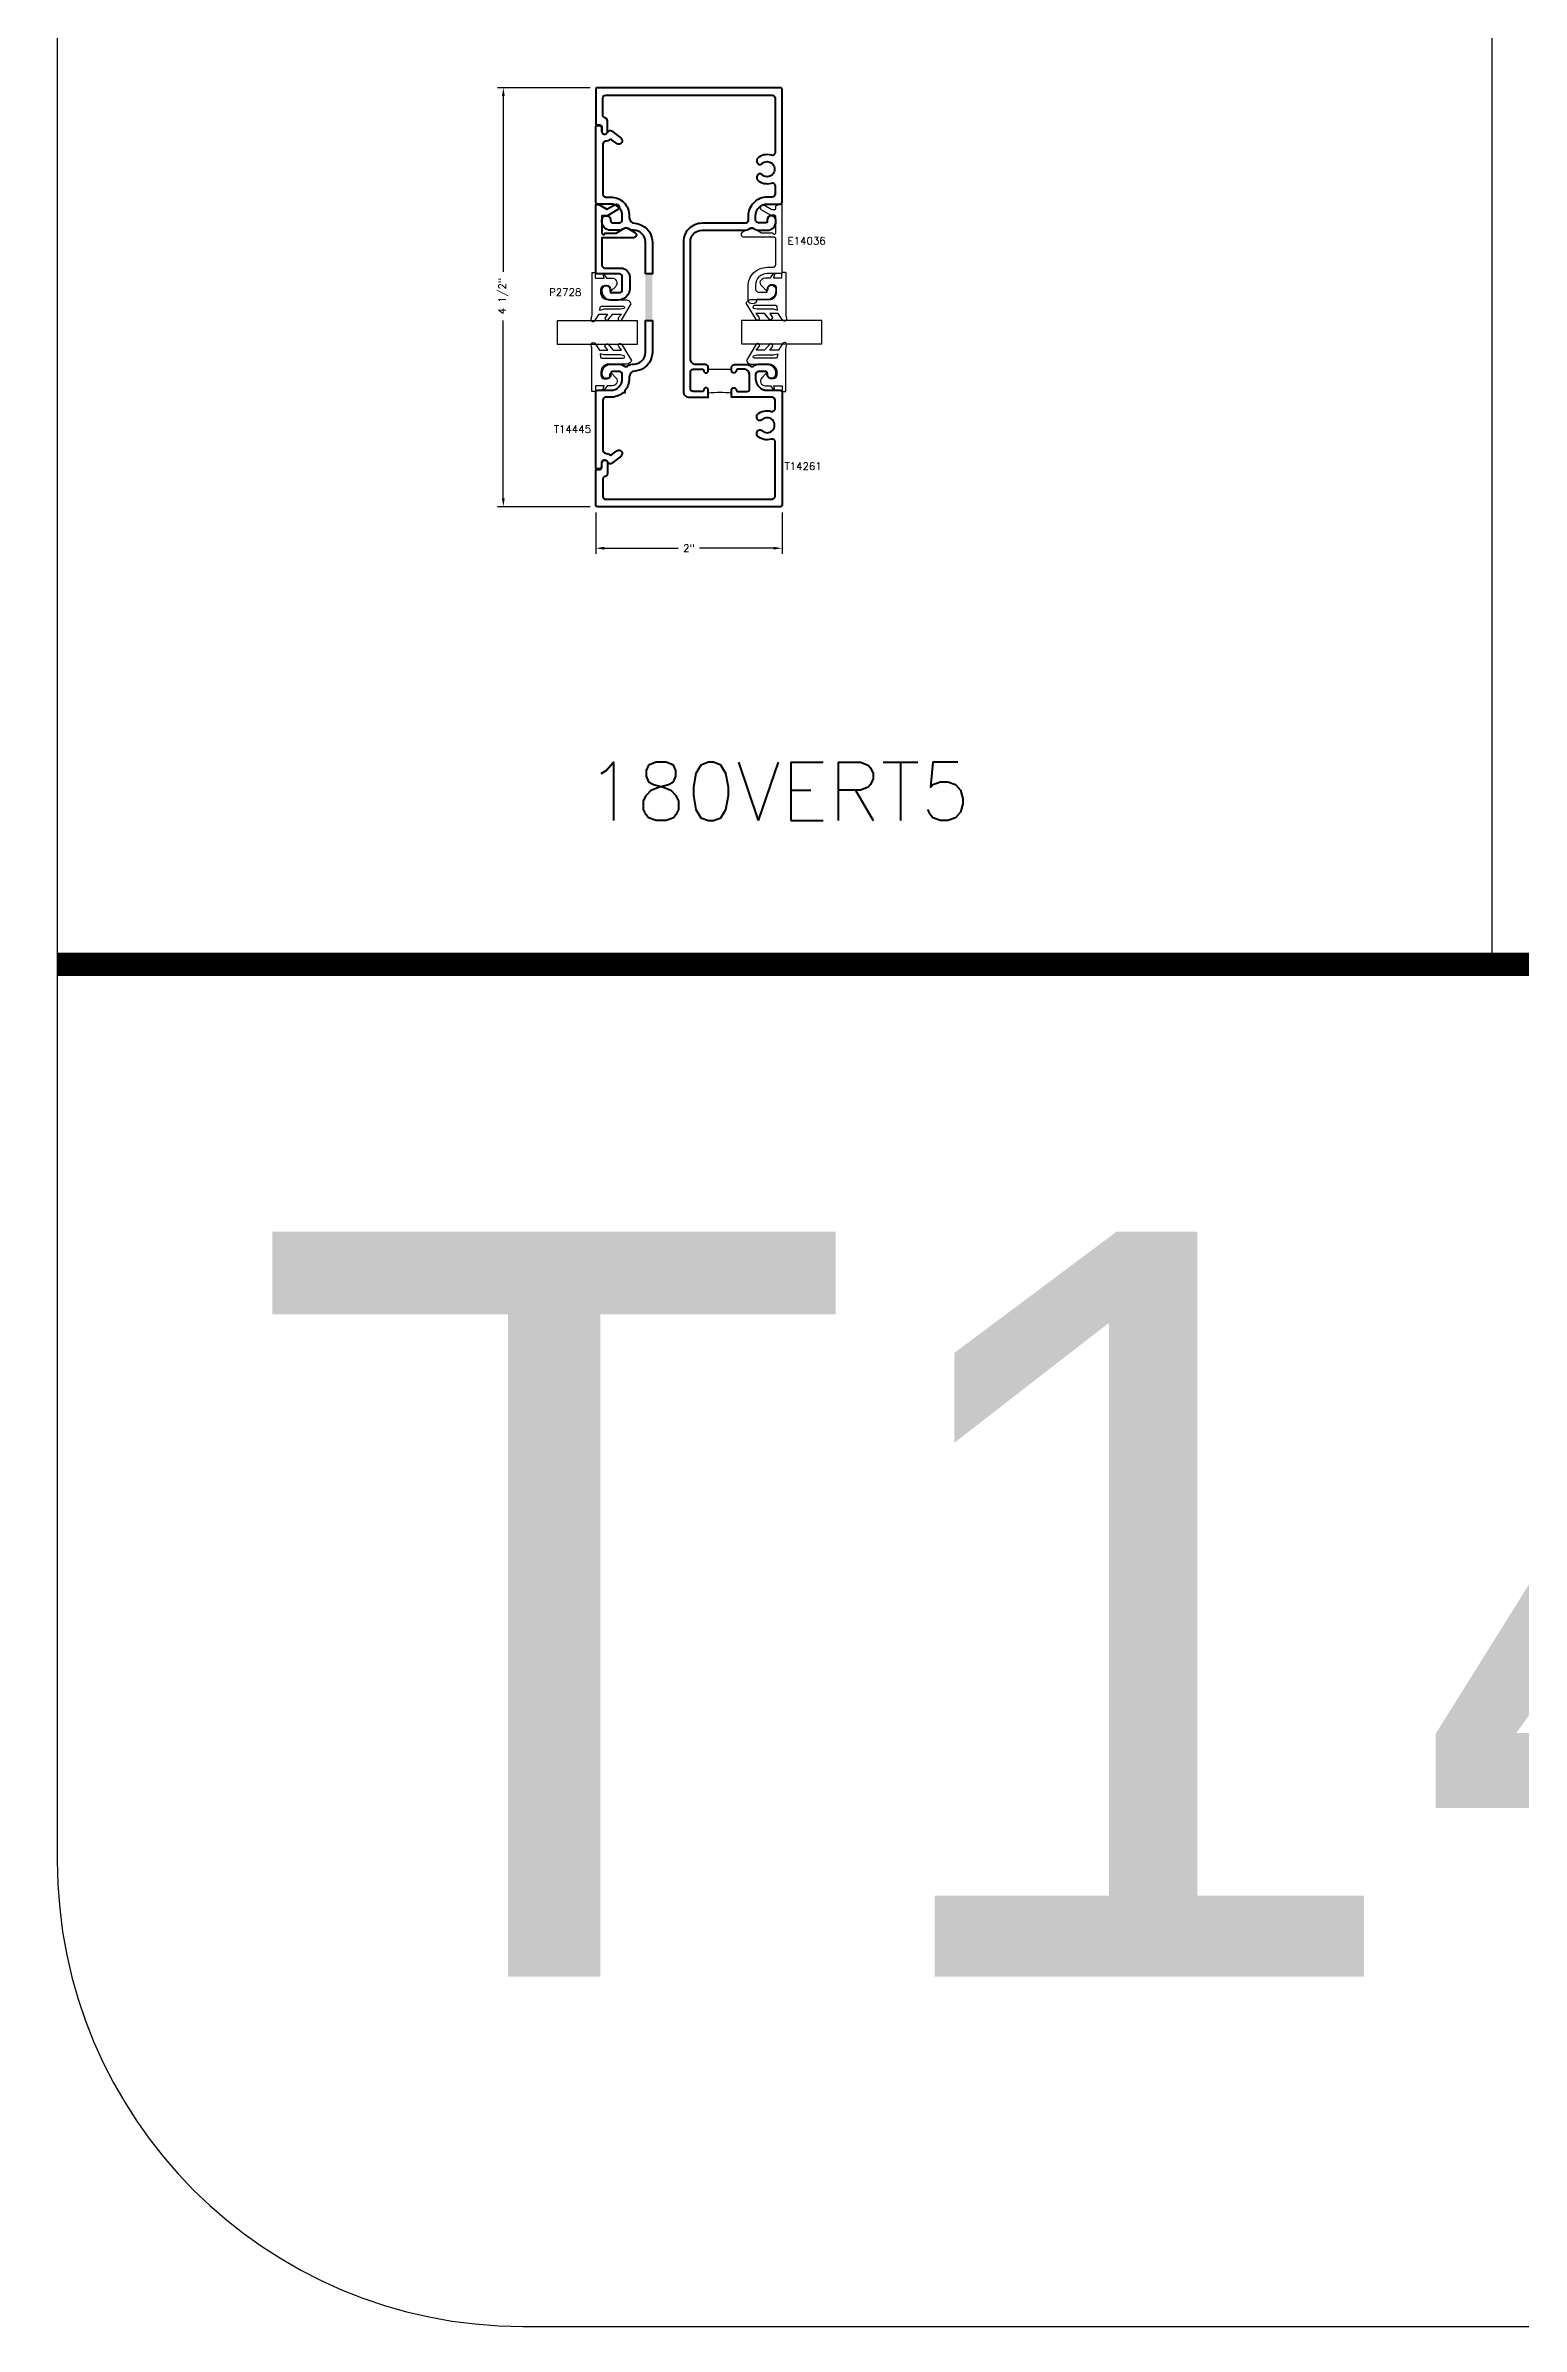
# Model space of a CAD drawing. Extents: x 0 to 139, y -15 to 75.
# Drawn here: x 0.12 to 15.97, y -14.75 to 9.75 of the extents above; entities that cross this region are included whole.
import ezdxf

# ---------------------------------------------------------------- set-up
doc = ezdxf.new("R2010")
doc.units = 0
doc.header["$MEASUREMENT"] = 0
doc.header["$PDMODE"] = 3
doc.layers.get('DEFPOINTS').update_dxf_attribs({"linetype": 'CONTINUOUS'})
for name, color, linetype in [('R-ANNO-DIMS', 3, 'CONTINUOUS'), ('R-ANNO-TEXT', 6, 'CONTINUOUS'), ('R-Det1', 4, 'CONTINUOUS'), ('R-Det2', 2, 'CONTINUOUS'), ('R-OTLN', 1, 'CONTINUOUS'), ('R-PAT1', 5, 'CONTINUOUS'), ('TITLE', 7, 'CONTINUOUS')]:
    doc.layers.add(name, color=color, linetype=linetype)
doc.styles.add('CITYBLUEPRINT', font='cibt____.pfb')
doc.styles.get("Standard").update_dxf_attribs({"font": 'simplex'})
doc.dimstyles.new('1X', dxfattribs={"dimtxt": 0.08, "dimasz": 0.09, "dimexe": 0.0625, "dimexo": 0.0625, "dimgap": 0.062, "dimtad": 0, "dimdec": 5, "dimzin": 4, "dimdsep": 46, "dimlunit": 5, "dimtxsty": 'Standard', "dimcen": 0, "dimclrd": 256, "dimclre": 256, "dimclrt": 256, "dimadec": 0, "dimazin": 1, "dimtfac": 1, "dimtdec": 5, "dimtofl": 0, "dimtmove": 0, "dimatfit": 3, "dimfxl": 0, "dimfrac": 2, "dimtolj": 1, "dimtzin": 4, "dimarcsym": 0})

# ---------------------------------------------------------------- blocks, each defined once
blk = doc.blocks.new('*D160')
at = {"layer": 'DEFPOINTS', "color": 0}
for p in [(6.033, 9.294), (5.04, 4.794), (6.033, 4.794)]:
    blk.add_point(p, dxfattribs=at)
at = {"layer": 'R-ANNO-DIMS', "lineweight": -2}
for p, q in [((5.971, 9.294), (4.978, 9.294)), ((5.04, 9.204), (5.04, 7.317)), ((5.04, 4.884), (5.04, 6.793)), ((5.971, 4.794), (4.978, 4.794))]:
    blk.add_line(p, q, dxfattribs=at)
at = {"layer": 'R-ANNO-DIMS'}
for points in [[(5.025, 9.204), (5.055, 9.204), (5.04, 9.294)], [(5.025, 4.884), (5.055, 4.884), (5.04, 4.794)]]:
    blk.add_solid(points, dxfattribs=at)
at = {"layer": 'R-ANNO-DIMS', "insert": (5.04, 7.055), "char_height": 0.08, "attachment_point": 5, "rotation": 90}
blk.add_mtext('\\A1;4 1/2"', dxfattribs=at)
blk = doc.blocks.new('*D161')
at = {"layer": 'DEFPOINTS', "color": 0}
for p in [(6.033, 4.794), (8.033, 4.794), (8.033, 4.348)]:
    blk.add_point(p, dxfattribs=at)
at = {"layer": 'R-ANNO-DIMS', "lineweight": -2}
for p, q in [((6.033, 4.731), (6.033, 4.286)), ((8.033, 4.731), (8.033, 4.286)), ((6.123, 4.348), (6.918, 4.348)), ((7.943, 4.348), (7.148, 4.348))]:
    blk.add_line(p, q, dxfattribs=at)
at = {"layer": 'R-ANNO-DIMS'}
for points in [[(6.123, 4.363), (6.123, 4.333), (6.033, 4.348)], [(7.943, 4.363), (7.943, 4.333), (8.033, 4.348)]]:
    blk.add_solid(points, dxfattribs=at)
at = {"layer": 'R-ANNO-DIMS', "insert": (7.033, 4.348), "char_height": 0.08, "attachment_point": 5}
blk.add_mtext('\\A1;2"', dxfattribs=at)
blk = doc.blocks.new('P2728 gasket')
at = {"layer": 'R-Det2'}
blk.add_lwpolyline([(86.461, 33.362), (86.567, 33.537, 0.301952), (86.52, 33.577), (86.32, 33.577, -0.414214), (86.24, 33.657), (86.24, 33.695, -0.388879), (86.276, 33.735), (86.292, 33.736, -0.440011), (86.336, 33.696), (86.336, 33.682, 0.668179), (86.353, 33.675), (86.401, 33.724, 0.668179), (86.366, 33.809), (86.307, 33.809), (86.279, 33.849, 0.836323), (86.264, 33.842), (86.273, 33.809), (86.189, 33.809, -0.414214), (86.183, 33.815), (86.183, 33.865, 0.414214), (86.177, 33.871), (86.149, 33.871, 0.414214), (86.143, 33.865), (86.143, 33.427, -0.083245), (86.135, 33.378), (86.135, 33.378)], format="xyb", dxfattribs=at)
for points in [[(86.174, 33.352), (86.223, 33.426), (86.314, 33.426), (86.283, 33.384)], [(86.313, 33.359), (86.371, 33.426), (86.462, 33.426), (86.431, 33.388)]]:
    blk.add_lwpolyline(points, dxfattribs=at)
at = {"layer": 'R-Det2', "lineweight": 25}
blk.add_lwpolyline([(86.235, 33.499, -0.372312), (86.249, 33.512), (86.48, 33.512, -0.668179), (86.49, 33.486), (86.448, 33.478), (86.274, 33.478), (86.23, 33.465)], format="xyb", close=True, dxfattribs=at)
at = {"layer": 'R-Det2', "ltscale": 0.1}
for centre, radius, start, end in [((86.157, 33.369), 0.0237, 157.7655, 314.5007), ((86.313, 33.388), 0.0297, 188.4603, 270), ((86.446, 33.375), 0.0199, 139.7022, 319.7022)]:
    blk.add_arc(centre, radius, start, end, dxfattribs=at)

msp = doc.modelspace()

# ---------------------------------------------------------------- hatches: boundary and pattern name
at = {"layer": 'R-PAT1'}
msp.add_hatch(color=256, dxfattribs=at).paths.add_polyline_path([(6.5651329, 7.2939884), (6.6401329, 7.2939884), (6.6401329, 6.7939884), (6.5651329, 6.7939884)])

# ---------------------------------------------------------------- linework, layer by layer
at = {"layer": 'R-Det1', "lineweight": 50}
for points in [[(6.5651329, 7.2939884), (6.5651329, 7.6379889, 0.4135158467), (6.4404307, 7.7629886, -0.143455795), (6.3734329, 7.7827884, 0.2925397147), (6.3399329, 7.7827884, -0.1452865705), (6.2724329, 7.7629884), (6.1921329, 7.7629884, -0.4150537634), (6.0991329, 7.8559884), (6.0991329, 7.8724884, -1.0129010917), (6.1921329, 7.8712884), (6.1921329, 7.8629884, 0.4142135624), (6.2121329, 7.8429884), (6.2861329, 7.8429884, 0.4161327233), (6.3171329, 7.8739884), (6.3171329, 7.9189884, 0.4142135624), (6.1921329, 8.0439884), (6.0531329, 8.0439884, -0.4142135624), (6.0331329, 8.0639884), (6.0331329, 8.8779884, -0.4142135624), (6.0431329, 8.8879884), (6.0641329, 8.8879884, -0.4129032258), (6.0951329, 8.8569884), (6.0951329, 8.8249884, 0.6690389661), (6.1480329, 8.8029884), (6.1737091, 8.8287324, -0.3726509123), (6.1998157, 8.8306493), (6.3046329, 8.7525884, -0.2383281561), (6.3171329, 8.7277884), (6.3171329, 8.7244884, -0.6157428407), (6.2572329, 8.6943884), (6.2015329, 8.7358884, 0.3082190999), (6.1843329, 8.7363884, -0.1213374475), (6.1361329, 8.7193884, 0.3842927381), (6.1081329, 8.6885884), (6.1081329, 8.1489884, 0.4166706115), (6.1381329, 8.1189884), (6.1921329, 8.1189884, -0.4142135624), (6.3921329, 7.9189884), (6.3921329, 7.8996141, 0.3986406071), (6.4508199, 7.8377026, -0.3986406071), (6.6401329, 7.6379884), (6.6401329, 7.2939884)], [(6.2721329, 7.0129989), (6.1921328, 7.0129989, -0.4142132454), (6.0991319, 7.1059999), (6.0991329, 7.1224999, -1), (6.1921329, 7.1224999), (6.1921339, 7.0929989), (6.2861329, 7.0929989, 0.4142135624), (6.3171329, 7.1239989), (6.3171329, 7.2629999, 0.4142145081), (6.2861328, 7.2939999), (6.0331329, 7.2939999), (6.0331329, 8.0389999), (6.0641329, 8.0389999), (6.1525559, 7.9879488), (6.2396329, 8.0382227, -1.000000269), (6.2706329, 7.9845291), (6.1571329, 7.9189999), (6.0991329, 7.9189999), (6.0991329, 7.7319989, 0.4142135624), (6.1141329, 7.7169989), (6.1151329, 7.7169989, 0.4142135624), (6.1301329, 7.7319989), (6.2519329, 7.7319989), (6.3427701, 7.7844437, -0.2679491924), (6.3758701, 7.7844437), (6.4531162, 7.7398457, -0.767326988), (6.4376162, 7.6819989), (6.0991329, 7.6819989), (6.0991329, 7.3869999, 0.4142135624), (6.1301329, 7.3559999), (6.3031329, 7.3559999, -0.4142135624), (6.3971329, 7.2619999), (6.3971329, 7.1379989, -0.4142136322)], [(6.6401329, 6.7939884), (6.6401329, 6.4499884, -0.3986406071), (6.4508199, 6.2502741, 0.3986406071), (6.3921329, 6.1883627), (6.3921329, 6.1689884, -0.1786830484), (6.3441608, 6.0390365), (6.3441608, 6.0169604), (6.3220848, 6.0169604, -0.1786830484), (6.1921329, 5.9689884), (6.1381329, 5.9689884, 0.4133333333), (6.1081329, 5.9389884), (6.1081329, 5.3992884, 0.3842927381), (6.1361329, 5.3684884, -0.1250270914), (6.1843329, 5.3514884, 0.3082190999), (6.2015329, 5.3519884), (6.2572329, 5.3934884, -0.6157428407), (6.3171329, 5.3633884), (6.3171329, 5.3601884, -0.2391768851), (6.3046329, 5.3352884), (6.1997953, 5.2573005, -0.3721215311), (6.173716, 5.2592053), (6.1480329, 5.2848884, 0.667873573), (6.0951329, 5.2629884), (6.0951329, 5.2309884, -0.4161327233), (6.0641329, 5.1999884), (6.0431329, 5.1999884, -0.4142135624), (6.0331329, 5.2099884), (6.0331329, 6.0239884, -0.4142135624), (6.0531329, 6.0439884), (6.1921329, 6.0439884, 0.4142135624), (6.3171329, 6.1689884), (6.3171329, 6.2139884, 0.4129032258), (6.2861329, 6.2449884), (6.2121329, 6.2449884, 0.4142135624), (6.1921329, 6.2249884), (6.1921329, 6.2165884, -1.0118394562), (6.0991329, 6.2154884), (6.0991329, 6.2319884, -0.4139789032), (6.1921329, 6.3249884), (6.2724329, 6.3249884, -0.1438656715), (6.3399329, 6.3050884, 0.2925397147), (6.3734329, 6.3050884, -0.1425656593), (6.4406884, 6.3249875, 0.4129124678), (6.5651329, 6.4499863), (6.5651329, 6.7939884)]]:
    msp.add_lwpolyline(points, format="xyb", close=True, dxfattribs=at)
at = {"layer": 'R-Det1'}
msp.add_lwpolyline([(7.6677577, 7.1420806), (7.6677577, 7.1600806, -0.4142135624), (7.8727577, 7.3650806), (7.9347577, 7.3650806, 0.4142135624), (7.9657577, 7.3960806), (7.9657577, 7.6720806, 0.4142135624), (7.9507577, 7.6870806), (7.6272577, 7.6870806, -0.7660915713), (7.6117577, 7.7448806), (7.6900577, 7.7900806, -0.2613254343), (7.7221577, 7.7894806), (7.8129577, 7.7370806), (7.9347577, 7.7370806, 0.4133333333), (7.9497577, 7.7220806), (7.9507577, 7.7220806, 0.4133333333), (7.9657577, 7.7370806), (7.9657577, 7.9090806, 0.4142135624), (7.9507577, 7.9240806), (7.9077577, 7.9240806), (7.8152948, 7.9774326, -1), (7.8462948, 8.0311326), (7.9243058, 7.9860806), (7.9507577, 7.9860806, 0.4142135624), (7.9657577, 8.0010806), (7.9657577, 8.0151937, -0.2678077575), (7.9732508, 8.0281801), (8.0007577, 8.0440806), (8.0317577, 8.0440806), (8.0317577, 7.2990806), (7.8727577, 7.2990806, 0.4142135624), (7.7477577, 7.1740806), (7.7477577, 7.1290806, 0.4129032258), (7.7787577, 7.0980806), (7.8727577, 7.0980806), (7.8727577, 7.1275806, -1), (7.9657577, 7.1275806), (7.9657577, 7.1110806, -0.4150537634), (7.8727577, 7.0180806), (7.7614577, 7.0180806, -1), (7.6677577, 7.0180806), (7.6677577, 7.1510806)], format="xyb", dxfattribs=at)
at = {"layer": 'R-Det2'}
for points in [[(5.6165743, 6.7889316), (5.6165743, 6.5389316), (6.4791676, 6.5389316), (6.4791676, 6.7889316), (5.6165743, 6.7889316)], [(7.5969893, 6.7941184), (7.5969893, 6.5441184), (8.4595826, 6.5441184), (8.4595826, 6.7941184), (7.5969893, 6.7941184)]]:
    msp.add_lwpolyline(points, dxfattribs=at)
at = {"layer": 'R-OTLN', "lineweight": 50}
for points in [[(6.0961044, 8.8251483, 1.000029034), (6.1581044, 8.8251415), (6.1581202, 8.9385159, 0.3582490687), (6.1331245, 8.9689332, -0.3582490687), (6.1081287, 8.9993505), (6.1081544, 9.1831087, -0.4142160304), (6.139159, 9.2141044), (7.9268669, 9.2132033, -0.4167284122), (7.9581329, 9.1822044), (7.9581329, 8.5978094, -0.5046141751), (7.9180152, 8.5681806, 0.2628812439), (7.7681329, 8.5353561, 0.2134217653), (7.7631329, 8.5241758), (7.7631329, 8.4994547, 0.6627717165), (7.8157222, 8.4772083, -2.3639448585), (7.8157222, 8.3609529, 0.6627717165), (7.7631329, 8.3387065), (7.7631329, 8.3139854, 0.2134217653), (7.7681329, 8.302805, 0.2628812439), (7.9180152, 8.2699806, -0.5046141751), (7.9581329, 8.2403517), (7.9581329, 8.1500806, -0.4142135624), (7.9271329, 8.1190806), (7.8741329, 8.1190806, 0.4142135624), (7.6691329, 7.9140806), (7.6691329, 7.8690806, -0.4142135624), (7.6381329, 7.8380806), (7.1733824, 7.8380806, 0.4142135624), (6.9733824, 7.6380806), (6.9733824, 6.2590806), (6.9733824, 6.0310806, 0.4142135624), (7.0353824, 5.9690806), (7.1493824, 5.9690806), (7.2420175, 5.9690806, -0.0632542239), (7.2413824, 5.9740806), (7.2413824, 6.0460806, 0.4142135624), (7.2163824, 6.0710806, 0.4142135624), (7.1913824, 6.0460806, -0.4142135624), (7.1763824, 6.0310806), (7.0793824, 6.0310806, -0.4142135624), (7.0483824, 6.0620806), (7.0483824, 6.2400806, -0.4142135624), (7.0793824, 6.2710806), (7.1763824, 6.2710806, -0.4142135624), (7.1913824, 6.2560806, 0.4142135624), (7.2163824, 6.2310806, 0.4142135624), (7.2413824, 6.2560806), (7.2413824, 6.2900806, 0.4142135624), (7.2103824, 6.3210806), (7.1103824, 6.3210806, -0.4142135624), (7.0483824, 6.3830806), (7.0483824, 7.6380806, -0.4142135624), (7.1733824, 7.7630806), (7.6241329, 7.7630806, 0.1450639488), (7.6922418, 7.7832657, -0.2963644577), (7.7260239, 7.7832657, 0.1450639488), (7.7941329, 7.7630806), (7.874133, 7.7630806, 0.415572152), (7.9671329, 7.8565129), (7.9671329, 7.8725816, 1), (7.8741329, 7.8725816), (7.8741329, 7.8580806, -0.4142135624), (7.8591329, 7.8430806), (7.7801329, 7.8430806, -0.4142135624), (7.7491329, 7.8740806), (7.7491329, 7.9190806, -0.4142135624), (7.8741329, 8.0440806), (8.0131329, 8.0440806, 0.4142135624), (8.0331329, 8.0640806), (8.0331329, 9.2789887, 0.4160038791), (8.0180412, 9.2939884), (6.04817, 9.2941179, 0.4142160304), (6.0331678, 9.2791199), (6.0331151, 8.9020135, 0.4160038825), (6.0411629, 8.8940125), (6.076114, 8.8940077, -0.4142135624), (6.0961112, 8.8740049)], [(6.0961044, 5.2630129, -1.000029034), (6.1581044, 5.2630196), (6.1581202, 5.1496453, -0.3582490687), (6.1331245, 5.119228, 0.3582490687), (6.1081287, 5.0888107), (6.1081544, 4.9050524, 0.4142160304), (6.139159, 4.8740568), (7.9268669, 4.8749579, 0.4167284122), (7.9581329, 4.9059567), (7.9581329, 5.4903517, 0.5046141751), (7.9180152, 5.5199806, -0.2628812439), (7.7681329, 5.552805, -0.2134217653), (7.7631329, 5.5639854), (7.7631329, 5.5887065, -0.6627717165), (7.8157222, 5.6109529, 2.3639448585), (7.8157222, 5.7272083, -0.6627717165), (7.7631329, 5.7494547), (7.7631329, 5.7741758, -0.2134217653), (7.7681329, 5.7853561, -0.2628812439), (7.9180152, 5.8181806, 0.5046141751), (7.9581329, 5.8478094), (7.9581329, 5.9380806, 0.4142135624), (7.9271329, 5.9690806), (7.8741329, 5.9690806), (7.6692699, 5.9690806), (7.5833824, 5.9690806), (7.4907473, 5.9690806, 0.0632542239), (7.4913824, 5.9740806), (7.4913824, 6.0460806, -0.4142135624), (7.5163824, 6.0710806, -0.4142135624), (7.5413824, 6.0460806, 0.4142135624), (7.5563824, 6.0310806), (7.6533824, 6.0310806, 0.4142135624), (7.6843824, 6.0620806), (7.6843824, 6.2090806, 0.4142135624), (7.6223824, 6.2710806), (7.5563824, 6.2710806, 0.4142135624), (7.5413824, 6.2560806, -0.4142135624), (7.5163824, 6.2310806, -0.4142135624), (7.4913824, 6.2560806), (7.4913824, 6.2900806, -0.4142135624), (7.5223824, 6.3210806), (7.6500358, 6.3210806, -0.1738695353), (7.6894338, 6.3069533, 0.3271858311), (7.7260239, 6.3048955, -0.1450639488), (7.7941329, 6.3250806), (7.8741329, 6.3250806, -0.4155724693), (7.9671329, 6.2316483), (7.9671329, 6.2155796, -1), (7.8741329, 6.2155796), (7.8741329, 6.2300806, 0.4142135624), (7.8591329, 6.2450806), (7.7801329, 6.2450806, 0.4142135624), (7.7491329, 6.2140806), (7.7491329, 6.1690806, 0.4142135624), (7.8741329, 6.0440806), (8.0131329, 6.0440806, -0.4142135624), (8.0331329, 6.0240806), (8.0331329, 4.8091725, -0.4160038791), (8.0180412, 4.7941728), (6.04817, 4.7940433, -0.4142160304), (6.0331678, 4.8090412), (6.0331151, 5.1861476, -0.4160038825), (6.0411629, 5.1941486), (6.076114, 5.1941535, 0.4142135624), (6.0961112, 5.2141563)]]:
    msp.add_lwpolyline(points, format="xyb", close=True, dxfattribs=at)
at = {"layer": 'R-PAT1'}
msp.add_lwpolyline([(7.1913824, 6.0460806, -0.4142135624), (7.1763824, 6.0310806), (7.0793824, 6.0310806, -0.4142135624), (7.0483824, 6.0620806), (7.0483824, 6.2400806, -0.4142135624), (7.0793824, 6.2710806), (7.1763824, 6.2710806, -0.4142135624), (7.1913824, 6.2560806, 0.4142135624), (7.2163824, 6.2310806, 0.4142135624), (7.2413824, 6.2560806, -0.4142135624), (7.2563824, 6.2710806), (7.4763824, 6.2710806, -0.4142135624), (7.4913824, 6.2560806), (7.4913824, 6.2560806, 0.4142135624), (7.5163824, 6.2310806, 0.4142135624), (7.5413824, 6.2560806, -0.4142135624), (7.5563824, 6.2710806), (7.6223824, 6.2710806, -0.4142135624), (7.6843824, 6.2090806), (7.6843824, 6.0620806, -0.4142135624), (7.6533824, 6.0310806), (7.5563824, 6.0310806, -0.4142135624), (7.5413824, 6.0460806, 0.4142135624), (7.5163824, 6.0710806, 0.4142135624), (7.4913824, 6.0460806), (7.4913824, 6.0120806, 0.3026074371), (7.4913824, 6.0120806, 0.0607415268), (7.2413824, 6.0120806, 0.3026074371), (7.2413824, 6.0120806), (7.2413824, 6.0460806, 0.4142135624), (7.2163824, 6.0710806, 0.4142135624)], format="xyb", close=True, dxfattribs=at)
at = {"layer": 'TITLE'}
for p, q in [((15.6564445, 74.8789502), (15.6564445, -0.1210498)), ((0.25, 69.8789502), (0.25, -0.1210498)), ((0.25, -0.1210498), (0.25, -9.75)), ((5.25, -14.75), (133.9080005, -14.75))]:
    msp.add_line(p, q, dxfattribs=at)
at = {"layer": 'TITLE', "const_width": 0.25}
msp.add_lwpolyline([(0.25, -0.1210498), (138.9080005, -0.1210498)], dxfattribs=at)
at = {"layer": 'TITLE'}
msp.add_arc((5.25, -9.75), 5, 180, 270, dxfattribs=at)

# ---------------------------------------------------------------- block references
at = {"layer": 'R-Det2'}
msp.add_blockref('P2728 gasket', (-80.1536381, -26.5636667), dxfattribs=at)
at = {"layer": 'R-Det2', "xscale": -1}
msp.add_blockref('P2728 gasket', (94.2151107, -26.5585789), dxfattribs=at)
at = {"layer": 'R-Det2', "xscale": -1, "rotation": 180}
msp.add_blockref('P2728 gasket', (-80.1519291, 39.9016539), dxfattribs=at)
at = {"layer": 'R-Det2', "rotation": 180}
msp.add_blockref('P2728 gasket', (94.2168197, 39.9017461), dxfattribs=at)

# ---------------------------------------------------------------- texts
at = {"layer": 'R-ANNO-TEXT', "char_height": 0.08}
for s, insert, attachment_point in [('E14036', (8.093598, 7.6490023), 4), ('P2728', (5.5313851, 7.0986075), 4), ('\\A1;T14445', (5.9809788, 5.6269026), 6), ('\\A1;T14261', (8.4584327, 5.2283806), 6)]:
    msp.add_mtext(s, dxfattribs=dict(at, insert=insert, attachment_point=attachment_point))
at = {"layer": 'TITLE'}
msp.add_text('180VERT5', height=0.625, dxfattribs=at).set_placement((5.9296994, 1.4235052))
at = {"layer": 'TITLE', "style": 'CITYBLUEPRINT'}
msp.add_text('T14000 SERIES', height=8, dxfattribs=at).set_placement((2.320764, -10.9933828))

# ---------------------------------------------------------------- dimensions: what is measured, and where the dimension line sits
at = {"layer": 'R-ANNO-DIMS'}
dim = msp.add_linear_dim(base=(5.0401669, 4.7939884), p1=(6.0331329, 9.2939884), p2=(6.0331329, 4.7939884), angle=90, dimstyle='1X', override={"dimpost": '"'}, dxfattribs=at)
dim.commit()
dim.dimension.update_dxf_attribs({"geometry": '*D160', "text_midpoint": (5.0401669, 7.0550189), "dimtype": 160})
dim = msp.add_linear_dim(base=(8.0331329, 4.3484842), p1=(6.0331329, 4.7939884), p2=(8.0331329, 4.7939884), dimstyle='1X', override={"dimpost": '"'}, dxfattribs=at)
dim.commit()
dim.dimension.update_dxf_attribs({"geometry": '*D161', "text_midpoint": (7.0331329, 4.3484842)})

doc.saveas('drawing.dxf')
